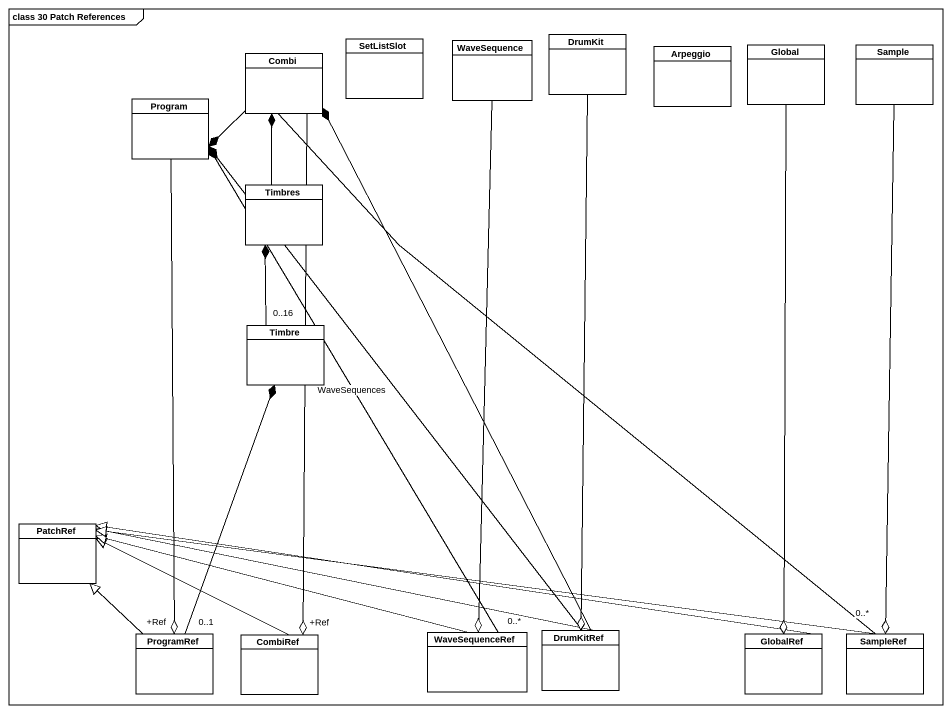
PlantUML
@startuml
mainframe class 30 Patch References
hide circle
hide empty members
class Combi
class SetListSlot
class WaveSequence
class DrumKit
class Arpeggio
class Global
class Sample
class Program
class Timbres
class Timbre
class PatchRef
class ProgramRef
class CombiRef
class WaveSequenceRef
class DrumKitRef
class GlobalRef
class SampleRef
Combi --o "+Ref" CombiRef
WaveSequence --o WaveSequenceRef
DrumKit --o DrumKitRef
Global --o GlobalRef
Sample --o SampleRef
Program --o "+Ref" ProgramRef
Timbres -up-* Combi
Timbre "0..16" -up-* Timbres
ProgramRef "0..1" -up-* Timbre
ProgramRef -up-|> PatchRef
CombiRef -left-|> PatchRef
WaveSequenceRef "0..*" -up-* Program : WaveSequences
WaveSequenceRef -left-|> PatchRef
DrumKitRef -up-* Combi
DrumKitRef -up-* Program
DrumKitRef -left-|> PatchRef
GlobalRef -left-|> PatchRef
SampleRef "0..*" -up-* Program
SampleRef -left-|> PatchRef
@enduml
